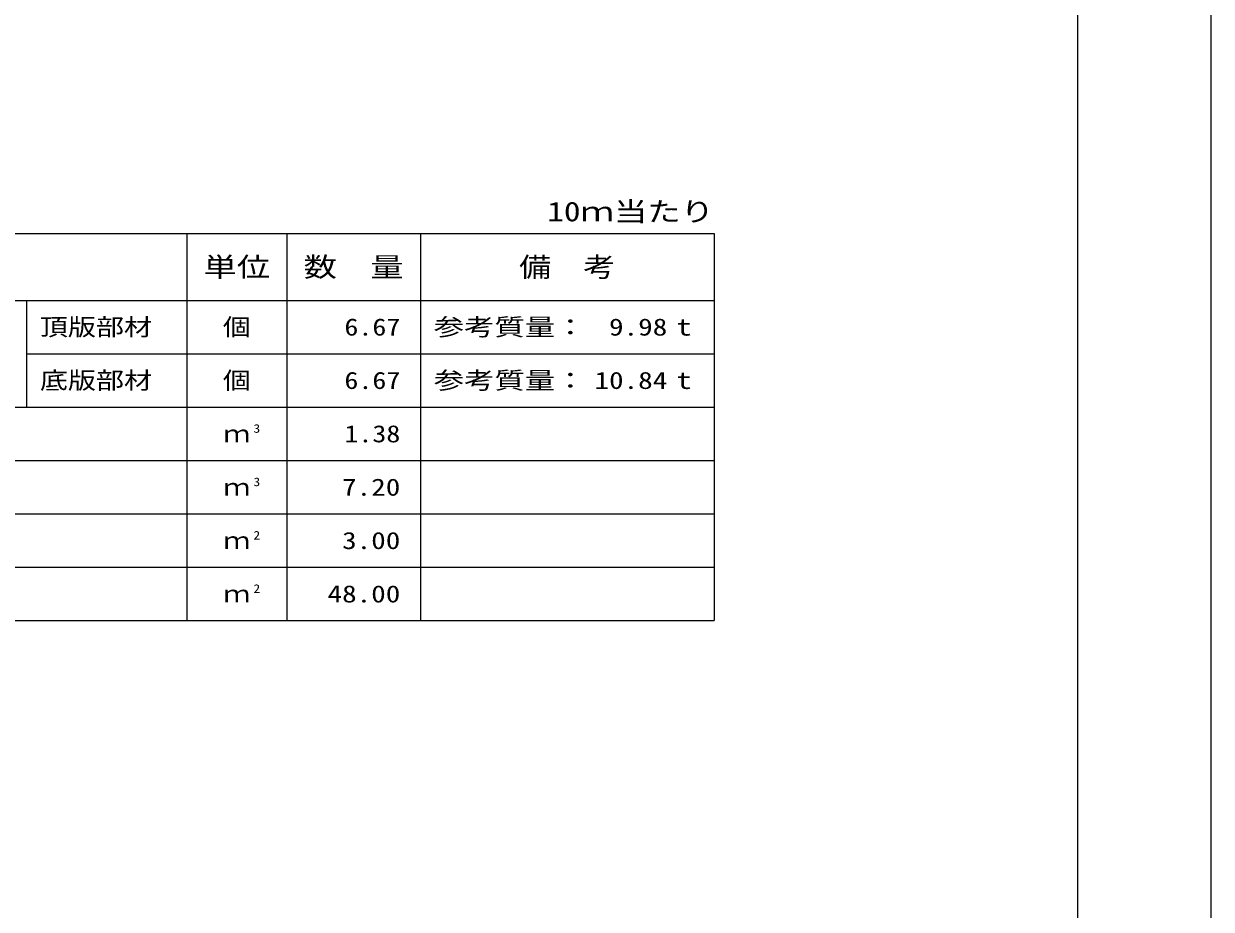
# Model space of a CAD drawing. Units: millimetres at full size; details may follow other scales. Extents: x 0 to 42050, y 0 to 29700.
# Drawn here: x 33154 to 42050, y 6636 to 13273 of the extents above; entities that cross this region are included whole.
import ezdxf
from ezdxf.enums import TextEntityAlignment as Align

# ---------------------------------------------------------------- set-up
doc = ezdxf.new("R2010")
doc.units = ezdxf.units.MM
doc.layers.add('D-MTR', color=7, linetype='Continuous')
doc.layers.add('D-MTR-TXT', color=7, linetype='Continuous')
for name, color, linetype, lineweight in [('D-MTR-FRAM', 7, 'Continuous', 25), ('D-MTR-LINE', 7, 'Continuous', 25), ('D-TTL', 2, 'Continuous', 25)]:
    doc.layers.add(name, color=color, linetype=linetype, lineweight=lineweight)
doc.styles.add('ＭＳ ゴシック', font='')
doc.styles.get('ＭＳ ゴシック').set_extended_font_data('MS Gothic')

msp = doc.modelspace()

# ---------------------------------------------------------------- linework, layer by layer
at = {"layer": 'D-MTR-FRAM'}
for p, q in [((28725, 11700), (38325, 11700)), ((38325, 11700), (38325, 8800)), ((28725, 8800), (38325, 8800))]:
    msp.add_line(p, q, dxfattribs=at)
at = {"layer": 'D-MTR-LINE'}
for p, q in [((34375, 11700), (34375, 8800)), ((35125, 11700), (35125, 8800)), ((36125, 11700), (36125, 8800)), ((28725, 11200), (38325, 11200)), ((33175, 11200), (33175, 10400)), ((33175, 10800), (38325, 10800)), ((28725, 10400), (38325, 10400)), ((28725, 10000), (38325, 10000)), ((28725, 9600), (38325, 9600)), ((28725, 9200), (38325, 9200))]:
    msp.add_line(p, q, dxfattribs=at)
at = {"layer": 'D-TTL'}
for points in [[(0, 0), (42050, 0), (42050, 29700), (0, 29700)], [(1000, 1000), (41050, 1000), (41050, 28700), (1000, 28700)]]:
    msp.add_lwpolyline(points, close=True, dxfattribs=at)

# ---------------------------------------------------------------- texts
at = {"layer": 'D-MTR', "style": 'ＭＳ ゴシック', "width": 1.25}
msp.add_text('10ｍ当たり', height=146.6, dxfattribs=at).set_placement((38325, 11748.333), align=Align.BOTTOM_RIGHT)
at = {"layer": 'D-MTR-TXT', "style": 'ＭＳ ゴシック'}
for s, height, width, p in [('単位', 146.6, 1.25, (34750, 11450)), ('数\u3000量', 146.6, 1.25, (35625, 11450)), ('備\u3000考', 146.6, 1.2, (37225, 11450)), ('個', 128.3, 1.2, (34750, 11000)), ('個', 128.3, 1.2, (34750, 10600)), ('ｍ', 128.3, 1.15, (34750, 10200)), ('ｍ', 128.3, 1.15, (34750, 9800)), ('ｍ', 128.3, 1.15, (34750, 9400)), ('ｍ', 128.3, 1.15, (34750, 9000))]:
    msp.add_text(s, height=height, dxfattribs=dict(at, width=width)).set_placement(p, align=Align.MIDDLE_CENTER)
for s, width, p in [('頂版部材', 1.2, (33275, 11000)), ('参考質量：      t', 1.3, (36225, 11000)), ('底版部材', 1.2, (33275, 10600)), ('参考質量：      t', 1.3, (36225, 10600))]:
    msp.add_text(s, height=128.3, dxfattribs=dict(at, width=width)).set_placement(p, align=Align.MIDDLE_LEFT)
for s, width, p in [('6.67', 1.2, (35975, 11000)), ('9.98', 1.25, (37975, 11000)), ('6.67', 1.2, (35975, 10600)), ('10.84', 1.25, (37975, 10600)), ('1.38', 1.2, (35975, 10200)), ('7.20', 1.25, (35975, 9800)), ('3.00', 1.25, (35975, 9400)), ('48.00', 1.25, (35975, 9000))]:
    msp.add_text(s, height=128.3, dxfattribs=dict(at, width=width)).set_placement(p, align=Align.MIDDLE_RIGHT)
at = {"layer": 'D-MTR-TXT', "style": 'ＭＳ ゴシック', "width": 1.15}
for s, p in [('3', (34875, 10188.333)), ('3', (34875, 9788.333)), ('2', (34875, 9388.333)), ('2', (34875, 8988.333))]:
    msp.add_text(s, height=64.15, dxfattribs=at).set_placement(p, align=Align.BOTTOM_LEFT)

doc.saveas('drawing.dxf')
